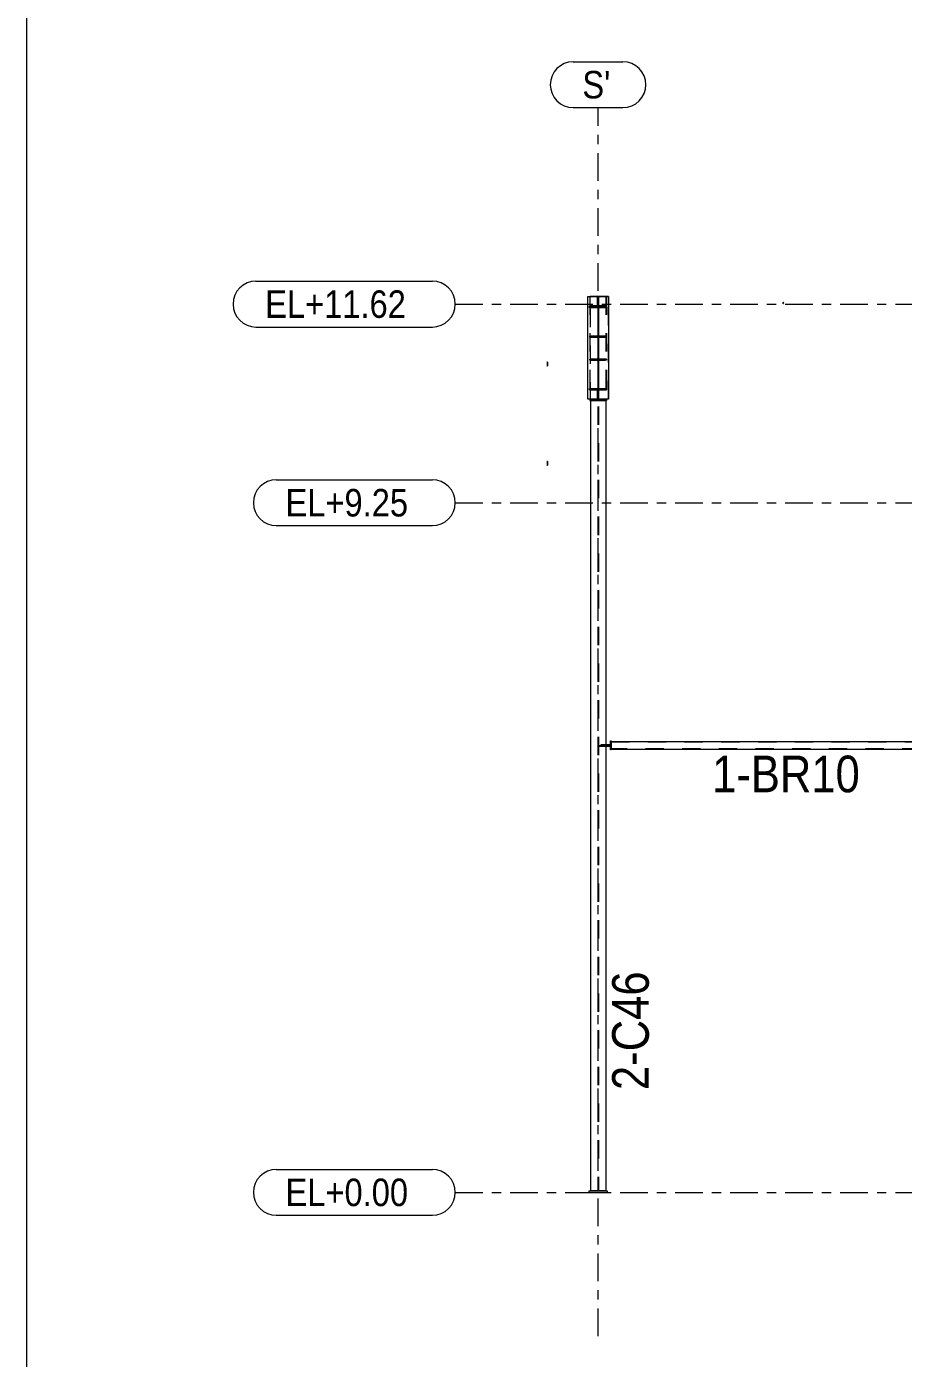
# Model space of a CAD drawing. Header units: millimetres. Extents: x -56 to 1115, y -311 to 509.
# Drawn here: x -53.9 to 41.8, y 223.9 to 369.2 of the extents above; entities that cross this region are included whole.
import ezdxf

# ---------------------------------------------------------------- set-up
doc = ezdxf.new("R2010")
doc.units = ezdxf.units.MM
for name, pattern in [('XKITLINE00', [0]), ('XKITLINE02', [4, 2, -2]), ('XKITLINE03', [6, 3, -1, 1, -1])]:
    doc.linetypes.add(name, pattern=pattern)
for name, color, linetype, lineweight in [('DrawingSheet', 5, 'Continuous', 0), ('Part', 2, 'Continuous', 0), ('PartMark', 7, 'Continuous', 0), ('S-grid', 1, 'Continuous', 0)]:
    doc.layers.add(name, color=color, linetype=linetype, lineweight=lineweight)
doc.styles.add('ARIAL', font='ARIAL.TTF')

# ---------------------------------------------------------------- blocks, each defined once
blk = doc.blocks.new('*A33')
at = {"layer": 'Part'}
blk.add_hatch(color=3, dxfattribs=at).paths.add_polyline_path([(28.68, 339.07), (28.71, 339.05), (28.73, 339.02), (28.72, 338.98), (28.69, 338.97), (28.65, 338.98), (28.63, 339.01), (28.64, 339.05)], flags=17)
blk = doc.blocks.new('*A42')
at = {"layer": 'Part'}
blk.add_hatch(color=3, dxfattribs=at).paths.add_polyline_path([(2.95, 321.73), (2.9, 321.73), (2.9, 321.75), (2.96, 321.75), (2.96, 321.33), (2.9, 321.33), (2.9, 321.34), (2.95, 321.34)], flags=17)
blk = doc.blocks.new('*A43')
at = {"layer": 'Part'}
blk.add_hatch(color=3, dxfattribs=at).paths.add_polyline_path([(7.54, 329.62), (7.54, 329.71), (9.41, 329.71), (9.41, 329.62)], flags=17)
blk = doc.blocks.new('*A44')
at = {"layer": 'Part'}
blk.add_hatch(color=3, dxfattribs=at).paths.add_polyline_path([(7.54, 338.51), (7.54, 338.6), (9.41, 338.6), (9.41, 338.51)], flags=17)
blk = doc.blocks.new('*A45')
at = {"layer": 'Part'}
blk.add_hatch(color=3, dxfattribs=at).paths.add_polyline_path([(8.44, 329.71), (8.44, 338.51), (8.51, 338.51), (8.51, 329.71)], flags=17)
blk = doc.blocks.new('*A46')
at = {"layer": 'Part'}
blk.add_hatch(color=3, dxfattribs=at).paths.add_polyline_path([(2.95, 332.56), (2.9, 332.56), (2.9, 332.58), (2.96, 332.58), (2.96, 332.16), (2.9, 332.16), (2.9, 332.18), (2.95, 332.18)], flags=17)
blk = doc.blocks.new('*A47')
at = {"layer": 'Part'}
blk.add_hatch(color=3, dxfattribs=at).paths.add_polyline_path([(7.76, 335.3), (7.76, 335.39), (8.44, 335.39), (8.44, 335.3)], flags=17)
blk = doc.blocks.new('*A48')
at = {"layer": 'Part'}
blk.add_hatch(color=3, dxfattribs=at).paths.add_polyline_path([(7.76, 332.8), (7.76, 332.89), (8.44, 332.89), (8.44, 332.8)], flags=17)
blk = doc.blocks.new('*A49')
at = {"layer": 'Part'}
blk.add_hatch(color=3, dxfattribs=at).paths.add_polyline_path([(8.43, 338.6), (8.43, 339.49), (8.52, 339.49), (8.52, 338.6)], flags=17)
blk = doc.blocks.new('*A50')
at = {"layer": 'Part'}
blk.add_hatch(color=3, dxfattribs=at).paths.add_polyline_path([(8.51, 335.3), (8.51, 335.39), (9.19, 335.39), (9.19, 335.3)], flags=17)
blk = doc.blocks.new('*A51')
at = {"layer": 'Part'}
blk.add_hatch(color=3, dxfattribs=at).paths.add_polyline_path([(8.51, 332.8), (8.51, 332.89), (9.19, 332.89), (9.19, 332.8)], flags=17)
blk = doc.blocks.new('*A52')
at = {"layer": 'Part'}
blk.add_hatch(color=3, dxfattribs=at).paths.add_polyline_path([(8.43, 329.43), (8.43, 329.62), (8.52, 329.62), (8.52, 329.43)], flags=17)
blk = doc.blocks.new('*A209')
at = {"layer": 'DrawingSheet', "color": 5, "linetype": 'XKITLINE00', "lineweight": 0}
blk.add_line((-53.85, 508.73), (-53.85, -311.27), dxfattribs=at)
blk = doc.blocks.new('*A1191')
at = {"layer": 'S-grid', "color": 1, "linetype": 'XKITLINE03', "lineweight": 0}
blk.add_line((-7.1, 338.9), (956.29, 338.9), dxfattribs=at)
at = {"layer": 'S-grid', "color": 3, "style": 'ARIAL', "width": 0.85}
blk.add_text('EL+11.62', height=3, dxfattribs=at).set_placement((-27.84, 337.4))
blk = doc.blocks.new('*A1192')
at = {"layer": 'S-grid', "color": 1, "linetype": 'XKITLINE03', "lineweight": 0}
blk.add_line((-7.1, 317.24), (326.96, 317.24), dxfattribs=at)
at = {"layer": 'S-grid', "color": 3, "style": 'ARIAL', "width": 0.85}
blk.add_text('EL+9.25', height=3, dxfattribs=at).set_placement((-25.62, 315.74))
blk = doc.blocks.new('*A1193')
at = {"layer": 'S-grid', "color": 1, "linetype": 'XKITLINE03', "lineweight": 0}
blk.add_line((-7.1, 242.03), (1107.46, 242.03), dxfattribs=at)
at = {"layer": 'S-grid', "color": 3, "style": 'ARIAL', "width": 0.85}
blk.add_text('EL+0.00', height=3, dxfattribs=at).set_placement((-25.62, 240.53))
blk = doc.blocks.new('*A1284')
at = {"layer": 'S-grid', "color": 1, "linetype": 'XKITLINE03', "lineweight": 0}
blk.add_line((8.47, 226.36), (8.47, 360.33), dxfattribs=at)
at = {"layer": 'S-grid', "color": 3, "style": 'ARIAL', "width": 0.85}
blk.add_text("S'", height=3, dxfattribs=at).set_placement((6.76, 361.33))
blk = doc.blocks.new('*A1330')
at = {"layer": 'Part', "color": 7, "linetype": 'XKITLINE02', "lineweight": 0}
for p, q in [((7.64, 328.39), (7.64, 339.72)), ((7.64, 339.72), (9.31, 339.72)), ((8.44, 339.72), (8.44, 242.19)), ((8.51, 339.72), (8.51, 242.19)), ((9.31, 339.72), (9.31, 328.39)), ((9.31, 242.19), (7.64, 242.19))]:
    blk.add_line(p, q, dxfattribs=at)
at = {"layer": 'Part', "color": 2, "linetype": 'XKITLINE00', "lineweight": 0}
for p, q in [((7.64, 328.39), (7.64, 242.19)), ((9.31, 328.39), (9.31, 242.19))]:
    blk.add_line(p, q, dxfattribs=at)
blk = doc.blocks.new('*A1332')
at = {"layer": 'Part', "color": 2, "linetype": 'XKITLINE00', "lineweight": 0}
for p, q in [((9.92, 291.19), (67.65, 291.19)), ((9.92, 290.36), (67.65, 290.36))]:
    blk.add_line(p, q, dxfattribs=at)
at = {"layer": 'Part', "color": 7, "linetype": 'XKITLINE02', "lineweight": 0}
for p, q in [((9.92, 291.19), (9.92, 290.36)), ((9.92, 291.16), (67.65, 291.16)), ((67.65, 291.19), (67.65, 290.36)), ((67.65, 290.39), (9.92, 290.39))]:
    blk.add_line(p, q, dxfattribs=at)
blk = doc.blocks.new('*A1342')
at = {"layer": 'Part', "color": 2, "linetype": 'XKITLINE00', "lineweight": 0}
for start, end in [(51.1129, 231.1129), (231.1129, 51.1129)]:
    blk.add_arc((28.68, 339.02), 0.05, start, end, dxfattribs=at)
blk = doc.blocks.new('*A1371')
at = {"layer": 'S-grid', "color": 1, "linetype": 'XKITLINE00', "lineweight": 0}
for p, q in [((-26.62, 244.53), (-9.6, 244.53)), ((-26.62, 239.53), (-9.6, 239.53))]:
    blk.add_line(p, q, dxfattribs=at)
for centre, start, end in [((-26.62, 242.03), 90, 270), ((-9.6, 242.03), 270, 90)]:
    blk.add_arc(centre, 2.5, start, end, dxfattribs=at)
blk = doc.blocks.new('*A1372')
at = {"layer": 'S-grid', "color": 1, "linetype": 'XKITLINE03', "lineweight": 0}
blk.add_line((-7.1, 242.03), (24.56, 242.03), dxfattribs=at)
at = {"layer": 'S-grid', "color": 3, "style": 'ARIAL', "width": 0.85}
blk.add_text('EL+0.00', height=3, dxfattribs=at).set_placement((-25.62, 240.53))
blk = doc.blocks.new('*A1373')
at = {"layer": 'S-grid', "color": 1, "linetype": 'XKITLINE00', "lineweight": 0}
for p, q in [((-26.62, 244.53), (-9.6, 244.53)), ((-26.62, 239.53), (-9.6, 239.53))]:
    blk.add_line(p, q, dxfattribs=at)
for centre, start, end in [((-26.62, 242.03), 90, 270), ((-9.6, 242.03), 270, 90)]:
    blk.add_arc(centre, 2.5, start, end, dxfattribs=at)
blk = doc.blocks.new('*A1374')
at = {"layer": 'Part', "color": 2, "linetype": 'XKITLINE00', "lineweight": 0}
for p, q in [((7.47, 242.19), (7.47, 242.03)), ((7.47, 242.19), (9.47, 242.19)), ((7.47, 242.03), (9.47, 242.03)), ((9.47, 242.19), (9.47, 242.03))]:
    blk.add_line(p, q, dxfattribs=at)
blk = doc.blocks.new('*A1375')
at = {"layer": 'S-grid', "color": 1, "linetype": 'XKITLINE03', "lineweight": 0}
blk.add_line((-7.1, 338.9), (24.56, 338.9), dxfattribs=at)
at = {"layer": 'S-grid', "color": 3, "style": 'ARIAL', "width": 0.85}
blk.add_text('EL+11.62', height=3, dxfattribs=at).set_placement((-27.84, 337.4))
blk = doc.blocks.new('*A1376')
at = {"layer": 'S-grid', "color": 1, "linetype": 'XKITLINE00', "lineweight": 0}
for p, q in [((-28.84, 341.4), (-9.6, 341.4)), ((-28.84, 336.4), (-9.6, 336.4))]:
    blk.add_line(p, q, dxfattribs=at)
for centre, start, end in [((-28.84, 338.9), 90, 270), ((-9.6, 338.9), 270, 90)]:
    blk.add_arc(centre, 2.5, start, end, dxfattribs=at)
blk = doc.blocks.new('*A1377')
at = {"layer": 'S-grid', "color": 1, "linetype": 'XKITLINE03', "lineweight": 0}
blk.add_line((-7.1, 317.24), (24.56, 317.24), dxfattribs=at)
at = {"layer": 'S-grid', "color": 3, "style": 'ARIAL', "width": 0.85}
blk.add_text('EL+9.25', height=3, dxfattribs=at).set_placement((-25.62, 315.74))
blk = doc.blocks.new('*A1378')
at = {"layer": 'S-grid', "color": 1, "linetype": 'XKITLINE00', "lineweight": 0}
for p, q in [((-26.62, 319.74), (-9.6, 319.74)), ((-26.62, 314.74), (-9.6, 314.74))]:
    blk.add_line(p, q, dxfattribs=at)
for centre, start, end in [((-26.62, 317.24), 90, 270), ((-9.6, 317.24), 270, 90)]:
    blk.add_arc(centre, 2.5, start, end, dxfattribs=at)
blk = doc.blocks.new('*A1379')
at = {"layer": 'Part', "color": 2, "linetype": 'XKITLINE00', "lineweight": 0}
for p, q in [((2.9, 321.75), (2.96, 321.75)), ((2.95, 321.73), (2.9, 321.73)), ((2.9, 321.34), (2.95, 321.34)), ((2.96, 321.33), (2.9, 321.33)), ((2.95, 321.34), (2.95, 321.73)), ((2.96, 321.75), (2.96, 321.33))]:
    blk.add_line(p, q, dxfattribs=at)
blk = doc.blocks.new('*A1380')
at = {"layer": 'Part', "color": 7, "linetype": 'XKITLINE02', "lineweight": 0}
for p, q in [((8.51, 290.74), (8.51, 290.65)), ((9.31, 290.74), (8.51, 290.74)), ((9.31, 290.65), (8.51, 290.65)), ((8.63, 290.74), (8.63, 290.65))]:
    blk.add_line(p, q, dxfattribs=at)
at = {"layer": 'Part', "color": 2, "linetype": 'XKITLINE00', "lineweight": 0}
for p, q in [((9.76, 290.74), (9.31, 290.74)), ((9.76, 290.65), (9.31, 290.65)), ((9.76, 290.74), (9.76, 290.65))]:
    blk.add_line(p, q, dxfattribs=at)
blk = doc.blocks.new('*A1381')
at = {"layer": 'Part', "color": 7, "linetype": 'XKITLINE02', "lineweight": 0}
for p, q in [((8.76, 290.82), (8.76, 290.74)), ((9.31, 290.82), (8.76, 290.82)), ((9.76, 290.74), (8.76, 290.74))]:
    blk.add_line(p, q, dxfattribs=at)
at = {"layer": 'Part', "color": 2, "linetype": 'XKITLINE00', "lineweight": 0}
for p, q in [((9.84, 290.82), (9.31, 290.82)), ((9.84, 290.74), (9.76, 290.74)), ((9.84, 290.82), (9.84, 290.74))]:
    blk.add_line(p, q, dxfattribs=at)
blk = doc.blocks.new('*A1382')
at = {"layer": 'Part', "color": 2, "linetype": 'XKITLINE00', "lineweight": 0}
for p, q in [((9.84, 290.28), (9.84, 291.28)), ((9.84, 291.28), (9.92, 291.28)), ((9.92, 291.28), (9.92, 290.28)), ((9.92, 290.28), (9.84, 290.28))]:
    blk.add_line(p, q, dxfattribs=at)
blk = doc.blocks.new('*A1383')
at = {"layer": 'Part', "color": 2, "linetype": 'XKITLINE00', "lineweight": 0}
for p, q in [((7.54, 329.71), (9.41, 329.71)), ((7.54, 329.55), (7.54, 329.71)), ((9.41, 329.71), (9.41, 329.55)), ((7.54, 329.62), (9.41, 329.62)), ((8.43, 329.55), (7.54, 329.55)), ((9.41, 329.55), (8.52, 329.55))]:
    blk.add_line(p, q, dxfattribs=at)
at = {"layer": 'Part', "color": 7, "linetype": 'XKITLINE02', "lineweight": 0}
for p, q in [((7.54, 329.64), (9.41, 329.64)), ((8.52, 329.55), (8.43, 329.55))]:
    blk.add_line(p, q, dxfattribs=at)
blk = doc.blocks.new('*A1384')
at = {"layer": 'Part', "color": 2, "linetype": 'XKITLINE00', "lineweight": 0}
for p, q in [((8.43, 338.7), (7.54, 338.7)), ((7.54, 338.51), (7.54, 338.7)), ((9.41, 338.6), (7.54, 338.6)), ((9.41, 338.51), (7.54, 338.51)), ((9.41, 338.7), (8.52, 338.7)), ((9.41, 338.7), (9.41, 338.51))]:
    blk.add_line(p, q, dxfattribs=at)
at = {"layer": 'Part', "color": 7, "linetype": 'XKITLINE02', "lineweight": 0}
for p, q in [((7.54, 338.62), (9.41, 338.62)), ((8.52, 338.7), (8.43, 338.7))]:
    blk.add_line(p, q, dxfattribs=at)
blk = doc.blocks.new('*A1385')
at = {"layer": 'Part', "color": 7, "linetype": 'XKITLINE02', "lineweight": 0}
for p, q in [((8.51, 338.62), (8.44, 338.62)), ((8.44, 338.62), (8.44, 338.51)), ((8.51, 338.62), (8.51, 338.51)), ((8.44, 329.71), (8.44, 329.64)), ((8.51, 329.71), (8.51, 329.64)), ((8.44, 329.64), (8.51, 329.64))]:
    blk.add_line(p, q, dxfattribs=at)
at = {"layer": 'Part', "color": 2, "linetype": 'XKITLINE00', "lineweight": 0}
for p, q in [((8.44, 338.51), (8.51, 338.51)), ((8.44, 338.51), (8.44, 329.71)), ((8.51, 338.51), (8.51, 329.71)), ((8.44, 329.71), (8.51, 329.71))]:
    blk.add_line(p, q, dxfattribs=at)
blk = doc.blocks.new('*A1386')
at = {"layer": 'Part', "color": 2, "linetype": 'XKITLINE00', "lineweight": 0}
for p, q in [((2.9, 332.58), (2.96, 332.58)), ((2.95, 332.56), (2.9, 332.56)), ((2.9, 332.18), (2.95, 332.18)), ((2.96, 332.16), (2.9, 332.16)), ((2.95, 332.18), (2.95, 332.56)), ((2.96, 332.58), (2.96, 332.16))]:
    blk.add_line(p, q, dxfattribs=at)
blk = doc.blocks.new('*A1387')
at = {"layer": 'Part', "color": 7, "linetype": 'XKITLINE02', "lineweight": 0}
for p, q in [((8.51, 338.62), (8.44, 338.62)), ((8.44, 338.62), (8.44, 329.64)), ((8.51, 329.64), (8.51, 338.62)), ((8.44, 329.64), (8.51, 329.64))]:
    blk.add_line(p, q, dxfattribs=at)
blk = doc.blocks.new('*A1388')
at = {"layer": 'Part', "color": 7, "linetype": 'XKITLINE02', "lineweight": 0}
for p, q in [((7.54, 329.71), (7.54, 329.55)), ((9.41, 329.55), (9.41, 329.71)), ((7.54, 329.64), (9.41, 329.64)), ((7.54, 329.55), (9.41, 329.55))]:
    blk.add_line(p, q, dxfattribs=at)
blk = doc.blocks.new('*A1389')
at = {"layer": 'Part', "color": 7, "linetype": 'XKITLINE02', "lineweight": 0}
for p, q in [((7.54, 338.7), (7.54, 338.51)), ((9.41, 338.7), (7.54, 338.7)), ((9.41, 338.62), (7.54, 338.62)), ((9.41, 338.51), (9.41, 338.7))]:
    blk.add_line(p, q, dxfattribs=at)
blk = doc.blocks.new('*A1390')
at = {"layer": 'Part', "color": 7, "linetype": 'XKITLINE02', "lineweight": 0}
for p, q in [((8.44, 335.39), (7.69, 335.39)), ((7.69, 335.39), (7.69, 335.3)), ((7.69, 335.3), (8.44, 335.3)), ((8.32, 335.39), (8.32, 335.3)), ((8.44, 335.3), (8.44, 335.39))]:
    blk.add_line(p, q, dxfattribs=at)
blk = doc.blocks.new('*A1391')
at = {"layer": 'Part', "color": 7, "linetype": 'XKITLINE02', "lineweight": 0}
for p, q in [((8.44, 332.89), (7.69, 332.89)), ((7.69, 332.89), (7.69, 332.8)), ((7.69, 332.8), (8.44, 332.8)), ((8.32, 332.89), (8.32, 332.8)), ((8.44, 332.8), (8.44, 332.89))]:
    blk.add_line(p, q, dxfattribs=at)
blk = doc.blocks.new('*A1392')
at = {"layer": 'Part', "color": 7, "linetype": 'XKITLINE02', "lineweight": 0}
for p, q in [((8.44, 329.64), (7.69, 329.64)), ((7.69, 329.64), (7.69, 329.55)), ((7.69, 329.55), (8.44, 329.55)), ((8.32, 329.64), (8.32, 329.55)), ((8.44, 329.55), (8.44, 329.64))]:
    blk.add_line(p, q, dxfattribs=at)
blk = doc.blocks.new('*A1393')
at = {"layer": 'Part', "color": 7, "linetype": 'XKITLINE02', "lineweight": 0}
for p, q in [((8.44, 338.7), (7.69, 338.7)), ((7.69, 338.7), (7.69, 338.62)), ((7.69, 338.62), (8.44, 338.62)), ((8.32, 338.7), (8.32, 338.62)), ((8.44, 338.62), (8.44, 338.7))]:
    blk.add_line(p, q, dxfattribs=at)
blk = doc.blocks.new('*A1394')
at = {"layer": 'Part', "color": 2, "linetype": 'XKITLINE00', "lineweight": 0}
for p, q in [((8.44, 335.39), (7.56, 335.39)), ((7.56, 335.39), (7.56, 335.3)), ((8.44, 335.3), (7.56, 335.3)), ((7.76, 335.3), (7.76, 335.39)), ((8.44, 335.39), (8.44, 335.3))]:
    blk.add_line(p, q, dxfattribs=at)
at = {"layer": 'Part', "color": 7, "linetype": 'XKITLINE02', "lineweight": 0}
blk.add_line((8.32, 335.3), (8.32, 335.39), dxfattribs=at)
blk = doc.blocks.new('*A1395')
at = {"layer": 'Part', "color": 2, "linetype": 'XKITLINE00', "lineweight": 0}
for p, q in [((8.44, 332.89), (7.56, 332.89)), ((7.56, 332.89), (7.56, 332.8)), ((8.44, 332.8), (7.56, 332.8)), ((7.76, 332.8), (7.76, 332.89)), ((8.44, 332.89), (8.44, 332.8))]:
    blk.add_line(p, q, dxfattribs=at)
at = {"layer": 'Part', "color": 7, "linetype": 'XKITLINE02', "lineweight": 0}
blk.add_line((8.32, 332.8), (8.32, 332.89), dxfattribs=at)
blk = doc.blocks.new('*A1396')
at = {"layer": 'Part', "color": 7, "linetype": 'XKITLINE02', "lineweight": 0}
for p, q in [((8.44, 335.39), (7.56, 335.39)), ((7.56, 335.3), (7.56, 335.39)), ((8.44, 335.3), (7.56, 335.3)), ((8.32, 335.3), (8.32, 335.39)), ((8.44, 335.3), (8.44, 335.39))]:
    blk.add_line(p, q, dxfattribs=at)
blk = doc.blocks.new('*A1397')
at = {"layer": 'Part', "color": 7, "linetype": 'XKITLINE02', "lineweight": 0}
for p, q in [((8.44, 332.89), (7.56, 332.89)), ((7.56, 332.8), (7.56, 332.89)), ((8.44, 332.8), (7.56, 332.8)), ((8.32, 332.8), (8.32, 332.89)), ((8.44, 332.8), (8.44, 332.89))]:
    blk.add_line(p, q, dxfattribs=at)
blk = doc.blocks.new('*A1398')
at = {"layer": 'Part', "color": 7, "linetype": 'XKITLINE02', "lineweight": 0}
for p, q in [((7.56, 339.72), (9.39, 339.72)), ((7.56, 339.72), (7.56, 328.55)), ((9.39, 339.72), (9.39, 328.55))]:
    blk.add_line(p, q, dxfattribs=at)
at = {"layer": 'Part', "color": 2, "linetype": 'XKITLINE00', "lineweight": 0}
for p, q in [((7.56, 328.55), (7.56, 328.39)), ((9.39, 328.39), (7.56, 328.39)), ((9.39, 328.55), (9.39, 328.39))]:
    blk.add_line(p, q, dxfattribs=at)
blk = doc.blocks.new('*A1399')
at = {"layer": 'Part', "color": 7, "linetype": 'XKITLINE02', "lineweight": 0}
for p, q in [((7.56, 339.72), (9.39, 339.72)), ((7.56, 339.72), (7.56, 328.39)), ((9.39, 339.72), (9.39, 328.39)), ((7.56, 328.39), (9.39, 328.39))]:
    blk.add_line(p, q, dxfattribs=at)
blk = doc.blocks.new('*A1400')
at = {"layer": 'Part', "color": 2, "linetype": 'XKITLINE00', "lineweight": 0}
for p, q in [((7.35, 328.55), (7.35, 339.72)), ((7.35, 339.72), (9.6, 339.72)), ((9.6, 339.72), (9.6, 328.55)), ((9.6, 328.55), (7.35, 328.55))]:
    blk.add_line(p, q, dxfattribs=at)
blk = doc.blocks.new('*A1401')
at = {"layer": 'Part', "color": 7, "linetype": 'XKITLINE02', "lineweight": 0}
for p, q in [((7.35, 328.55), (7.35, 339.72)), ((9.6, 339.72), (7.35, 339.72)), ((9.6, 328.55), (9.6, 339.72)), ((9.6, 328.55), (7.35, 328.55))]:
    blk.add_line(p, q, dxfattribs=at)
blk = doc.blocks.new('*A1402')
at = {"layer": 'Part', "color": 7, "linetype": 'XKITLINE02', "lineweight": 0}
for p, q in [((9.26, 335.39), (8.51, 335.39)), ((8.51, 335.39), (8.51, 335.3)), ((8.51, 335.3), (9.26, 335.3)), ((8.63, 335.39), (8.63, 335.3)), ((9.26, 335.3), (9.26, 335.39))]:
    blk.add_line(p, q, dxfattribs=at)
blk = doc.blocks.new('*A1403')
at = {"layer": 'Part', "color": 7, "linetype": 'XKITLINE02', "lineweight": 0}
for p, q in [((9.26, 332.89), (8.51, 332.89)), ((8.51, 332.89), (8.51, 332.8)), ((8.51, 332.8), (9.26, 332.8)), ((8.63, 332.89), (8.63, 332.8)), ((9.26, 332.8), (9.26, 332.89))]:
    blk.add_line(p, q, dxfattribs=at)
blk = doc.blocks.new('*A1404')
at = {"layer": 'Part', "color": 7, "linetype": 'XKITLINE02', "lineweight": 0}
for p, q in [((9.26, 329.64), (8.51, 329.64)), ((8.51, 329.64), (8.51, 329.55)), ((8.51, 329.55), (9.26, 329.55)), ((8.63, 329.64), (8.63, 329.55)), ((9.26, 329.55), (9.26, 329.64))]:
    blk.add_line(p, q, dxfattribs=at)
blk = doc.blocks.new('*A1405')
at = {"layer": 'Part', "color": 2, "linetype": 'XKITLINE00', "lineweight": 0}
for p, q in [((8.43, 339.72), (8.52, 339.72)), ((8.43, 338.6), (8.43, 339.72)), ((8.43, 339.49), (8.52, 339.49)), ((8.52, 338.6), (8.43, 338.6)), ((8.52, 339.72), (8.52, 338.6))]:
    blk.add_line(p, q, dxfattribs=at)
at = {"layer": 'Part', "color": 7, "linetype": 'XKITLINE02', "lineweight": 0}
for p, q in [((8.43, 338.83), (8.52, 338.83)), ((8.43, 338.69), (8.52, 338.69))]:
    blk.add_line(p, q, dxfattribs=at)
blk = doc.blocks.new('*A1406')
at = {"layer": 'Part', "color": 7, "linetype": 'XKITLINE02', "lineweight": 0}
for p, q in [((8.43, 339.72), (8.43, 338.6)), ((8.43, 339.72), (8.52, 339.72)), ((8.43, 338.83), (8.52, 338.83)), ((8.43, 338.69), (8.52, 338.69)), ((8.52, 339.72), (8.52, 338.6))]:
    blk.add_line(p, q, dxfattribs=at)
blk = doc.blocks.new('*A1407')
at = {"layer": 'Part', "color": 7, "linetype": 'XKITLINE02', "lineweight": 0}
for p, q in [((9.26, 338.7), (8.51, 338.7)), ((8.51, 338.7), (8.51, 338.62)), ((8.51, 338.62), (9.26, 338.62)), ((8.63, 338.7), (8.63, 338.62)), ((9.26, 338.62), (9.26, 338.7))]:
    blk.add_line(p, q, dxfattribs=at)
blk = doc.blocks.new('*A1408')
at = {"layer": 'Part', "color": 2, "linetype": 'XKITLINE00', "lineweight": 0}
for p, q in [((9.39, 335.39), (8.51, 335.39)), ((8.51, 335.39), (8.51, 335.3)), ((9.39, 335.3), (8.51, 335.3)), ((9.19, 335.3), (9.19, 335.39)), ((9.39, 335.39), (9.39, 335.3))]:
    blk.add_line(p, q, dxfattribs=at)
at = {"layer": 'Part', "color": 7, "linetype": 'XKITLINE02', "lineweight": 0}
blk.add_line((8.63, 335.3), (8.63, 335.39), dxfattribs=at)
blk = doc.blocks.new('*A1409')
at = {"layer": 'Part', "color": 2, "linetype": 'XKITLINE00', "lineweight": 0}
for p, q in [((9.39, 332.89), (8.51, 332.89)), ((8.51, 332.89), (8.51, 332.8)), ((9.39, 332.8), (8.51, 332.8)), ((9.19, 332.8), (9.19, 332.89)), ((9.39, 332.89), (9.39, 332.8))]:
    blk.add_line(p, q, dxfattribs=at)
at = {"layer": 'Part', "color": 7, "linetype": 'XKITLINE02', "lineweight": 0}
blk.add_line((8.63, 332.8), (8.63, 332.89), dxfattribs=at)
blk = doc.blocks.new('*A1410')
at = {"layer": 'Part', "color": 2, "linetype": 'XKITLINE00', "lineweight": 0}
for p, q in [((8.43, 328.55), (8.43, 329.62)), ((8.43, 329.62), (8.52, 329.62)), ((8.52, 329.43), (8.43, 329.43)), ((8.52, 328.55), (8.43, 328.55)), ((8.52, 329.62), (8.52, 328.55))]:
    blk.add_line(p, q, dxfattribs=at)
at = {"layer": 'Part', "color": 7, "linetype": 'XKITLINE02', "lineweight": 0}
for p, q in [((8.43, 329.56), (8.52, 329.56)), ((8.43, 329.43), (8.52, 329.43))]:
    blk.add_line(p, q, dxfattribs=at)
blk = doc.blocks.new('*A1411')
at = {"layer": 'Part', "color": 7, "linetype": 'XKITLINE02', "lineweight": 0}
for p, q in [((8.51, 335.3), (8.51, 335.39)), ((8.51, 335.39), (9.39, 335.39)), ((9.39, 335.3), (8.51, 335.3)), ((8.63, 335.3), (8.63, 335.39)), ((9.39, 335.39), (9.39, 335.3))]:
    blk.add_line(p, q, dxfattribs=at)
blk = doc.blocks.new('*A1412')
at = {"layer": 'Part', "color": 7, "linetype": 'XKITLINE02', "lineweight": 0}
for p, q in [((8.51, 332.8), (8.51, 332.89)), ((8.51, 332.89), (9.39, 332.89)), ((9.39, 332.8), (8.51, 332.8)), ((8.63, 332.8), (8.63, 332.89)), ((9.39, 332.89), (9.39, 332.8))]:
    blk.add_line(p, q, dxfattribs=at)
blk = doc.blocks.new('*A1413')
at = {"layer": 'Part', "color": 7, "linetype": 'XKITLINE02', "lineweight": 0}
for p, q in [((8.43, 329.62), (8.43, 328.55)), ((8.43, 329.56), (8.52, 329.56)), ((8.43, 329.43), (8.52, 329.43)), ((8.52, 328.55), (8.43, 328.55)), ((8.52, 329.62), (8.52, 328.55))]:
    blk.add_line(p, q, dxfattribs=at)
blk = doc.blocks.new('*A1414')
at = {"layer": 'S-grid', "color": 1, "linetype": 'XKITLINE00', "lineweight": 0}
for p, q in [((-26.62, 319.74), (-9.6, 319.74)), ((-26.62, 314.74), (-9.6, 314.74))]:
    blk.add_line(p, q, dxfattribs=at)
for centre, start, end in [((-26.62, 317.24), 90, 270), ((-9.6, 317.24), 270, 90)]:
    blk.add_arc(centre, 2.5, start, end, dxfattribs=at)
blk = doc.blocks.new('*A1415')
at = {"layer": 'S-grid', "color": 1, "linetype": 'XKITLINE00', "lineweight": 0}
for p, q in [((-28.84, 341.4), (-9.6, 341.4)), ((-28.84, 336.4), (-9.6, 336.4))]:
    blk.add_line(p, q, dxfattribs=at)
for centre, start, end in [((-28.84, 338.9), 90, 270), ((-9.6, 338.9), 270, 90)]:
    blk.add_arc(centre, 2.5, start, end, dxfattribs=at)
blk = doc.blocks.new('*A1421')
at = {"layer": 'S-grid', "color": 1, "linetype": 'XKITLINE00', "lineweight": 0}
for p, q in [((5.76, 365.33), (11.19, 365.33)), ((5.76, 360.33), (11.19, 360.33))]:
    blk.add_line(p, q, dxfattribs=at)
for centre, start, end in [((5.76, 362.83), 90, 270), ((11.19, 362.83), 270, 90)]:
    blk.add_arc(centre, 2.5, start, end, dxfattribs=at)
blk = doc.blocks.new('*A2380')
at = {"layer": 'PartMark', "color": 3, "style": 'ARIAL', "width": 0.85}
blk.add_text('1-BR10', height=4, dxfattribs=at).set_placement((20.92, 285.66))
blk = doc.blocks.new('*A2382')
at = {"layer": 'PartMark', "color": 3, "style": 'ARIAL', "width": 0.85}
blk.add_text('2-C46', height=4, rotation=90.0002, dxfattribs=at).set_placement((14.01, 253.19))

msp = doc.modelspace()

# ---------------------------------------------------------------- block references
at = {"lineweight": 0}
for name in ['*A209', '*A1421', '*A1284', '*A1376', '*A1415', '*A1191', '*A1375', '*A1400', '*A1401', '*A1384', '*A1389', '*A44', '*A1398', '*A1399', '*A1330', '*A1393', '*A1405', '*A1406', '*A49', '*A1385', '*A1387', '*A45', '*A1407', '*A33', '*A1342', '*A1394', '*A1396', '*A1390', '*A47', '*A50', '*A1402', '*A1408', '*A1411', '*A1395', '*A1397', '*A1391', '*A48', '*A51', '*A1403', '*A1409', '*A1412', '*A46', '*A1386', '*A43', '*A1383', '*A1388', '*A1392', '*A52', '*A1410', '*A1413', '*A1404', '*A42', '*A1379', '*A1378', '*A1414', '*A1192', '*A1377', '*A1380', '*A1381', '*A1382', '*A1332', '*A2380', '*A2382', '*A1371', '*A1373', '*A1193', '*A1372', '*A1374']:
    msp.add_blockref(name, (0, 0), dxfattribs=at)

doc.saveas('drawing.dxf')
